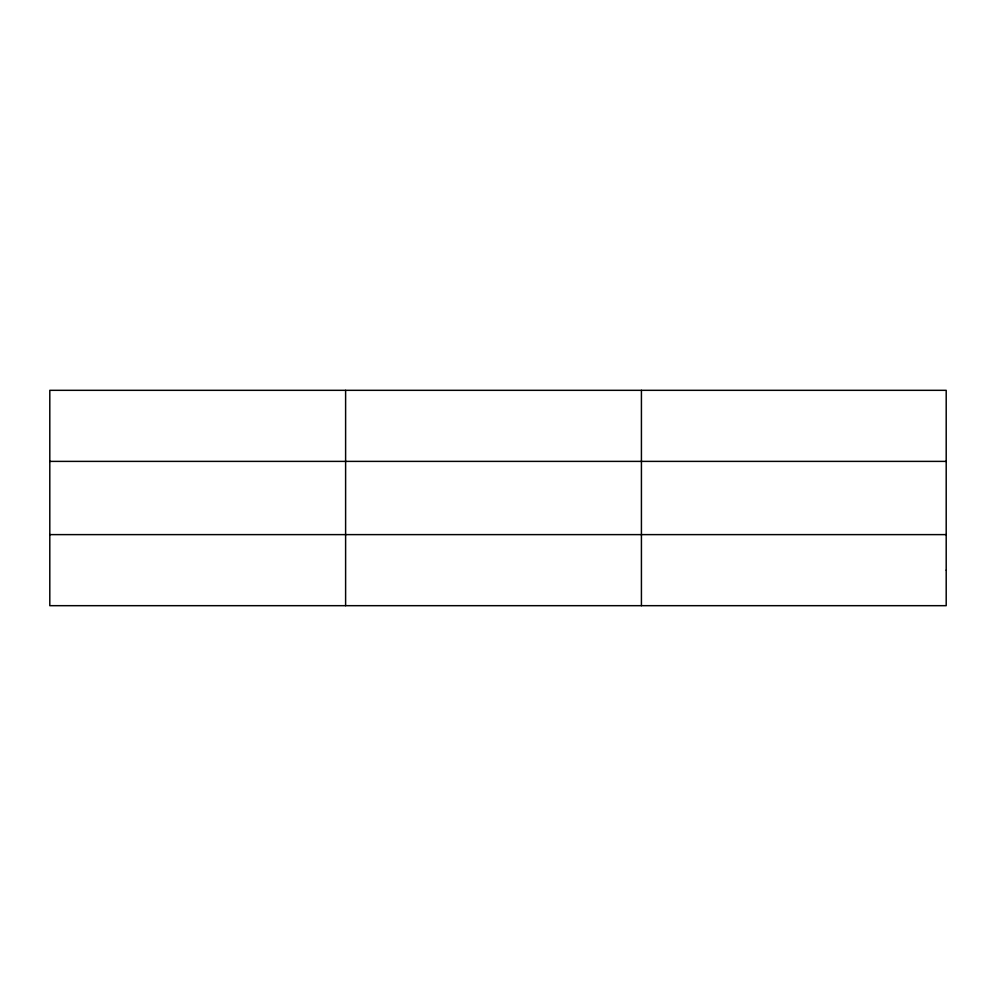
<?xml version="1.0" encoding="UTF-8"?>
<svg xmlns="http://www.w3.org/2000/svg" width="996" height="996" viewBox="0 0 996 996"><rect width="100%" height="100%" fill="white"/><g stroke="black" fill="none" stroke-linecap="round" stroke-linejoin="round"><path stroke-width="1.49" d="M345.612 605.68L345.612 390.32M641.424 605.68L641.424 390.32M49.8 461.385L946.2 461.385M49.8 534.615L946.2 534.615M946.2 570.148L946.2 605.68L49.8 605.68L49.8 390.32L946.2 390.32L946.2 570.148"/></g></svg>
